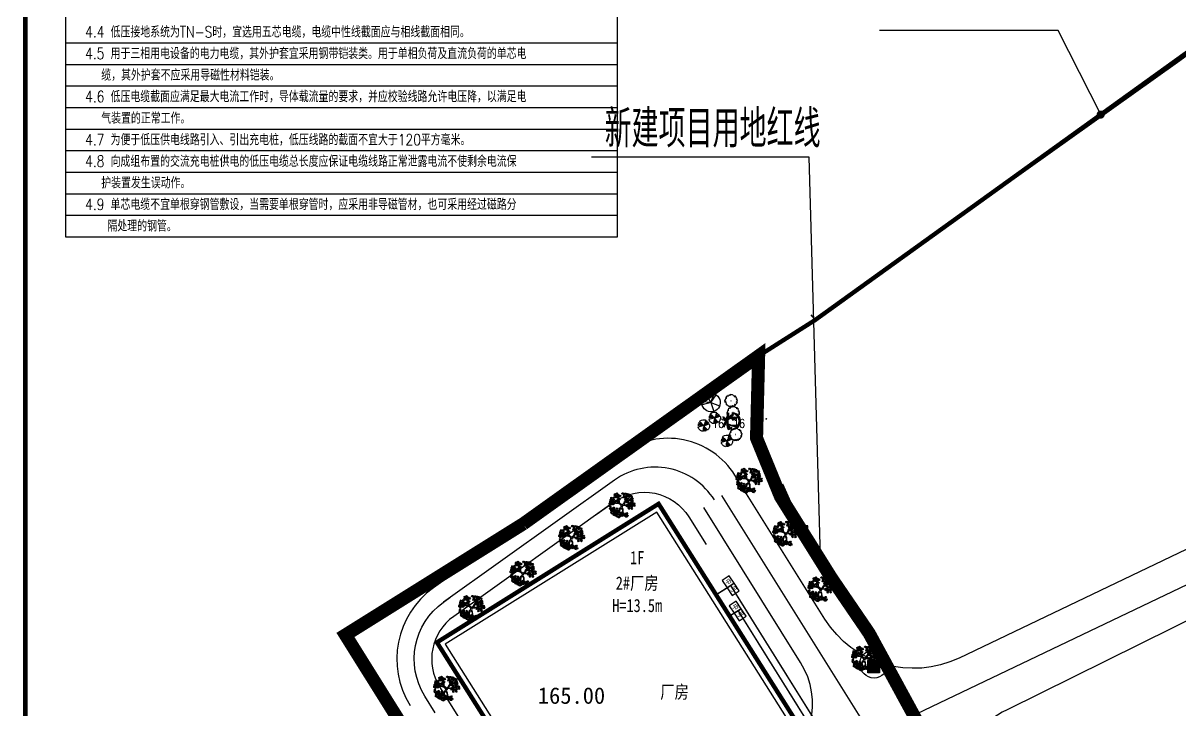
# Model space of a CAD drawing. Extents: x -809667 to 586099, y 3084146 to 3634412.
# Drawn here: x 381096.6 to 381229, y 3087204.1 to 3087282.7 of the extents above; entities that cross this region are included whole.
import ezdxf
from ezdxf.enums import TextEntityAlignment as Align

# ---------------------------------------------------------------- set-up
doc = ezdxf.new("R2010")
doc.units = 0
doc.header["$LTSCALE"] = 0.5
doc.header["$PDSIZE"] = 0.2
doc.linetypes.add('CONTINOUS', pattern=[0])
doc.layers.get('0').update_dxf_attribs({"linetype": 'CONTINUOUS'})
for name, color, linetype in [('A-S-TREE', 95, 'CONTINUOUS'), ('E-DIM-DQ', 7, 'CONTINUOUS'), ('E-SIG_TEXT', 7, 'CONTINUOUS'), ('EQUIP-箱柜', 3, 'CONTINUOUS'), ('GCD', 252, 'CONTINUOUS'), ('JZD', 7, 'CONTINUOUS'), ('PUB_TITLE', 4, 'CONTINUOUS'), ('TREE', 3, 'CONTINUOUS'), ('WIRE-照明', 1, 'CONTINUOUS'), ('WIRE-通讯', 4, 'CONTINUOUS'), ('乔木', 84, 'CONTINUOUS'), ('文字', 7, 'CONTINUOUS'), ('树木', 94, 'CONTINUOUS')]:
    doc.layers.add(name, color=color, linetype=linetype)
doc.styles.add('-宋体', font='', dxfattribs={"width": 0.6})
doc.styles.add('_TEL_DIM', font='SIMPLEX', dxfattribs={"width": 0.8, "height": 3.5, "bigfont": 'HZTXT'})
doc.styles.add('HZ', font='', dxfattribs={"width": 0.8})
doc.styles.get("Standard").update_dxf_attribs({"font": 'rs.shx', "bigfont": 'hztxt.shx'})
doc.styles.add('宋体', font='')
doc.styles.get('-宋体').set_extended_font_data('NSimSun')
doc.styles.get('HZ').set_extended_font_data('NSimSun')
doc.styles.get('宋体').set_extended_font_data('SimSun')

# ---------------------------------------------------------------- blocks, each defined once
blk = doc.blocks.new('gc261')
blk.add_lwpolyline([(-1, -1), (1, -1), (1, 1), (-1, 1)], close=True)
blk.add_point((0, 0))
blk = doc.blocks.new('GC200')
at = {"color": 0, "linetype": 'Continuous', "const_width": 0.2, "flags": 128}
blk.add_lwpolyline([(-0.1, 0, 1), (0.1, 0, 1)], format="xyb", close=True, dxfattribs=at)
blk = doc.blocks.new('幌伞枫')
at = {"layer": '乔木', "color": 0}
for p, q in [((-531, 995), (-450, 1054)), ((-450, 1054), (-384, 1025)), ((-384, 1025), (-450, 929)), ((-9, 966), (27, 1054)), ((27, 1054), (101, 1061)), ((101, 1061), (86, 944)), ((123, 966), (145, 1032)), ((145, 1032), (203, 1025)), ((203, 1025), (247, 937)), ((247, 937), (284, 1025)), ((284, 1025), (365, 1032)), ((365, 1032), (350, 915)), ((-1125, 166), (-1059, 195)), ((-1125, 63), (-1125, 166)), ((-1074, 34), (-1125, 63)), ((-1081, 320), (-1015, 357)), ((-1081, 217), (-1081, 320)), ((-1030, 188), (-1081, 217)), ((-1022, 85), (-1074, 34)), ((-1059, 195), (-1022, 85)), ((-1044, -10), (-986, 92)), ((-1037, 489), (-971, 525)), ((-1037, 393), (-1037, 489)), ((-986, 364), (-1037, 393)), ((-978, 239), (-1030, 188)), ((-1015, 357), (-978, 239)), ((-993, 643), (-927, 680)), ((-993, 548), (-993, 643)), ((-942, 518), (-993, 548)), ((-934, 408), (-986, 364)), ((-986, 92), (-912, 92)), ((-971, 525), (-934, 408)), ((-898, 34), (-971, -32)), ((-956, 320), (-898, 423)), ((-883, 291), (-956, 320)), ((-890, 570), (-942, 518)), ((-927, 680), (-890, 570)), ((-927, 195), (-861, 225)), ((-927, 92), (-927, 195)), ((-876, 63), (-927, 92)), ((-912, 92), (-898, 34)), ((-898, 423), (-824, 423)), ((-883, 349), (-817, 386)), ((-810, 364), (-883, 291)), ((-883, 247), (-883, 349)), ((-832, 217), (-883, 247)), ((-824, 114), (-876, 63)), ((-861, 225), (-824, 114)), ((-846, 19), (-788, 122)), ((-773, -3), (-846, 19)), ((-780, 269), (-832, 217)), ((-824, 423), (-810, 364)), ((-817, 518), (-699, 533)), ((-795, 445), (-817, 518)), ((-817, 386), (-780, 269)), ((-810, 628), (-736, 687)), ((-802, 570), (-810, 628)), ((-736, 562), (-802, 570)), ((-699, 430), (-795, 445)), ((-788, 122), (-714, 122)), ((-773, 203), (-655, 217)), ((-751, 129), (-773, 203)), ((-699, 63), (-773, -3)), ((-758, 313), (-685, 371)), ((-751, 254), (-758, 313)), ((-685, 247), (-751, 254)), ((-648, 114), (-751, 129)), ((-736, 687), (-663, 658)), ((-663, 658), (-736, 562)), ((-714, 122), (-699, 63)), ((-699, 533), (-663, 474)), ((-663, 474), (-699, 430)), ((-685, 826), (-567, 841)), ((-663, 753), (-685, 826)), ((-685, 371), (-619, 342)), ((-619, 342), (-685, 247)), ((-677, 937), (-604, 995)), ((-670, 878), (-677, 937)), ((-604, 870), (-670, 878)), ((-567, 738), (-663, 753)), ((-663, 687), (-582, 746)), ((-655, 628), (-663, 687)), ((-582, 614), (-655, 628)), ((-655, 217), (-611, 158)), ((-611, 158), (-648, 114)), ((-531, 129), (-641, 203)), ((-531, 195), (-633, 254)), ((-611, 371), (-531, 430)), ((-604, 313), (-611, 371)), ((-604, 995), (-531, 966)), ((-531, 966), (-604, 870)), ((-538, 305), (-604, 313)), ((-582, 746), (-516, 716)), ((-516, 716), (-582, 614)), ((-567, 841), (-531, 782)), ((-531, 782), (-567, 738)), ((-545, 709), (-428, 724)), ((-523, 636), (-545, 709)), ((-465, 401), (-538, 305)), ((-523, 937), (-531, 995)), ((-531, 819), (-457, 878)), ((-523, 760), (-531, 819)), ((-531, 430), (-465, 401)), ((-252, 158), (-531, 195)), ((-259, 85), (-531, 129)), ((-450, 929), (-523, 937)), ((-457, 746), (-523, 760)), ((-421, 621), (-523, 636)), ((-457, 878), (-391, 848)), ((-391, 848), (-457, 746)), ((-457, 342), (-332, 364)), ((-428, 276), (-457, 342)), ((-443, 452), (-369, 518)), ((-435, 393), (-443, 452)), ((-369, 386), (-435, 393)), ((-428, 724), (-384, 665)), ((-332, 261), (-428, 276)), ((-384, 665), (-421, 621)), ((-391, 628), (-274, 643)), ((-369, 555), (-391, 628)), ((-384, 870), (-303, 937)), ((-377, 819), (-384, 870)), ((-384, 738), (-310, 804)), ((-377, 680), (-384, 738)), ((-310, 804), (-377, 819)), ((-310, 672), (-377, 680)), ((-274, 548), (-369, 555)), ((-369, 518), (-296, 481)), ((-296, 481), (-369, 386)), ((-332, 364), (-296, 305)), ((-296, 305), (-332, 261)), ((-257, 346), (-327, 441)), ((-222, 377), (-311, 462)), ((-237, 900), (-310, 804)), ((-310, 804), (-237, 768)), ((-237, 768), (-310, 672)), ((-303, 937), (-237, 900)), ((-296, 511), (-215, 577)), ((-288, 452), (-296, 511)), ((-215, 445), (-288, 452)), ((-274, 643), (-237, 592)), ((-237, 592), (-274, 548)), ((-112, 4), (-259, 85)), ((-252, 158), (-257, 346)), ((-237, 797), (-156, 863)), ((-230, 738), (-237, 797)), ((-156, 731), (-230, 738)), ((-206, 307), (-222, 377)), ((-215, 577), (-149, 540)), ((-149, 540), (-215, 445)), ((-188, 124), (-206, 307)), ((-76, 63), (-188, 124)), ((-156, 863), (-90, 826)), ((-90, 826), (-156, 731)), ((-76, -84), (-112, 4)), ((-9, -18), (-76, 63)), ((20, 915), (-9, 966)), ((-9, -18), (174, 151)), ((86, 944), (20, 915)), ((108, 650), (145, 738)), ((137, 599), (108, 650)), ((196, 878), (123, 966)), ((137, 804), (167, 870)), ((211, 716), (137, 804)), ((203, 628), (137, 599)), ((145, 738), (218, 746)), ((152, 26), (240, 122)), ((152, 26), (318, 4)), ((167, 870), (225, 863)), ((174, 151), (225, 276)), ((247, 937), (196, 878)), ((218, 746), (203, 628)), ((262, 775), (211, 716)), ((225, 863), (262, 775)), ((225, 276), (277, 357)), ((240, 650), (262, 716)), ((313, 562), (240, 650)), ((240, 122), (291, 261)), ((284, 885), (247, 937)), ((255, 489), (284, 555)), ((328, 401), (255, 489)), ((262, 716), (321, 709)), ((277, 357), (336, 393)), ((350, 915), (284, 885)), ((284, 555), (336, 548)), ((291, 261), (372, 364)), ((295, -42), (527, 53)), ((306, 540), (350, 636)), ((343, 496), (306, 540)), ((365, 621), (313, 562)), ((318, 4), (524, 78)), ((321, 709), (365, 621)), ((380, 459), (328, 401)), ((336, 548), (380, 459)), ((336, 393), (344, 419)), ((409, 518), (343, 496)), ((350, 636), (424, 636)), ((365, 225), (402, 313)), ((402, 173), (365, 225)), ((372, 364), (468, 393)), ((380, 937), (409, 1003)), ((460, 848), (380, 937)), ((402, 775), (424, 841)), ((475, 687), (402, 775)), ((402, 313), (482, 320)), ((468, 203), (402, 173)), ((409, 1003), (468, 995)), ((424, 636), (409, 518)), ((424, 900), (460, 988)), ((453, 848), (424, 900)), ((424, 841), (482, 834)), ((446, 548), (468, 606)), ((519, 452), (446, 548)), ((519, 878), (453, 848)), ((460, 988), (534, 995)), ((504, 900), (460, 848)), ((460, 386), (490, 452)), ((534, 291), (460, 386)), ((468, 995), (504, 900)), ((468, 606), (526, 599)), ((482, 320), (468, 203)), ((526, 746), (475, 687)), ((482, 834), (526, 746)), ((490, 452), (541, 445)), ((497, 225), (526, 291)), ((570, 136), (497, 225)), ((534, 995), (519, 878)), ((570, 511), (519, 452)), ((519, 63), (541, 129)), ((592, -25), (519, 63)), ((526, 599), (570, 511)), ((526, 291), (585, 283)), ((585, 349), (534, 291)), ((541, 445), (585, 349)), ((541, 129), (600, 122)), ((556, 900), (578, 966)), ((629, 812), (556, 900)), ((570, 738), (600, 804)), ((644, 650), (570, 738)), ((622, 188), (570, 136)), ((578, 966), (636, 959)), ((585, 283), (622, 188)), ((592, 408), (629, 496)), ((629, 357), (592, 408)), ((644, 34), (592, -25)), ((600, 804), (658, 797)), ((600, 122), (644, 34)), ((681, 870), (629, 812)), ((629, 496), (710, 503)), ((695, 386), (629, 357)), ((636, 959), (681, 870)), ((695, 709), (644, 650)), ((651, 775), (688, 863)), ((681, 724), (651, 775)), ((658, 797), (695, 709)), ((673, 70), (710, 166)), ((703, 26), (673, 70)), ((747, 753), (681, 724)), ((688, 863), (761, 870)), ((710, 503), (695, 386)), ((769, 48), (703, 26)), ((710, 166), (783, 166)), ((717, 525), (754, 614)), ((747, 481), (717, 525)), ((725, 408), (754, 474)), ((798, 320), (725, 408)), ((761, 870), (747, 753)), ((813, 503), (747, 481)), ((747, 247), (769, 313)), ((820, 158), (747, 247)), ((754, 614), (827, 621)), ((754, 474), (813, 467)), ((769, 313), (827, 305)), ((783, 166), (769, 48)), ((783, 775), (805, 841)), ((857, 687), (783, 775)), ((798, 614), (827, 680)), ((871, 525), (798, 614)), ((849, 371), (798, 320)), ((805, 841), (864, 834)), ((805, 78), (827, 144)), ((879, -18), (805, 78)), ((827, 621), (813, 503)), ((813, 467), (849, 371)), ((871, 217), (820, 158)), ((827, 680), (886, 672)), ((827, 305), (871, 217)), ((827, 144), (886, 136)), ((849, 525), (871, 592)), ((923, 437), (849, 525)), ((908, 746), (857, 687)), ((864, 834), (908, 746)), ((864, 364), (893, 430)), ((937, 276), (864, 364)), ((871, 592), (930, 584)), ((923, 584), (871, 525)), ((879, 122), (923, 210)), ((915, 78), (879, 122)), ((930, 41), (879, -18)), ((886, 672), (923, 584)), ((886, 136), (930, 41)), ((893, 430), (952, 423)), ((981, 100), (915, 78)), ((974, 496), (923, 437)), ((923, 210), (996, 217)), ((930, 584), (974, 496)), ((989, 335), (937, 276)), ((952, 423), (989, 335)), ((996, 217), (981, 100)), ((1011, 122), (1040, 188)), ((1092, 34), (1011, 122)), ((1033, -40), (1055, 26)), ((1040, 188), (1099, 180)), ((1055, 26), (1114, 19)), ((1143, 92), (1092, 34)), ((1099, 180), (1143, 92)), ((1114, 19), (1158, -69)), ((-1089, -304), (-1030, -253)), ((-1067, -399), (-1089, -304)), ((-1081, -142), (-1022, -91)), ((-1052, -238), (-1081, -142)), ((-1008, -414), (-1067, -399)), ((-1000, -253), (-1052, -238)), ((-971, -32), (-1044, -10)), ((-1030, -253), (-971, -355)), ((-1022, -91), (-964, -194)), ((-971, -355), (-1008, -414)), ((-964, -194), (-1000, -253)), ((-986, -664), (-927, -620)), ((-964, -759), (-986, -664)), ((-978, -502), (-920, -458)), ((-956, -598), (-978, -502)), ((-971, -451), (-934, -341)), ((-898, -465), (-971, -451)), ((-912, -781), (-964, -759)), ((-898, -620), (-956, -598)), ((-934, -341), (-868, -326)), ((-927, -620), (-868, -722)), ((-920, -458), (-861, -561)), ((-868, -722), (-912, -781)), ((-839, -377), (-898, -465)), ((-861, -561), (-898, -620)), ((-876, -443), (-817, -399)), ((-846, -539), (-876, -443)), ((-868, -326), (-839, -377)), ((-868, -818), (-832, -700)), ((-795, -825), (-868, -818)), ((-861, -282), (-802, -238)), ((-839, -385), (-861, -282)), ((-795, -561), (-846, -539)), ((-780, -399), (-839, -385)), ((-832, -700), (-766, -686)), ((-817, -399), (-758, -502)), ((-802, -238), (-744, -341)), ((-758, -502), (-795, -561)), ((-744, -744), (-795, -825)), ((-744, -341), (-780, -399)), ((-766, -686), (-744, -744)), ((-766, -825), (-699, -774)), ((-736, -921), (-766, -825)), ((-751, -598), (-714, -480)), ((-677, -605), (-751, -598)), ((-751, -664), (-692, -620)), ((-729, -759), (-751, -664)), ((-744, -392), (-685, -341)), ((-722, -487), (-744, -392)), ((-736, -231), (-677, -179)), ((-707, -326), (-736, -231)), ((-685, -935), (-736, -921)), ((-670, -781), (-729, -759)), ((-663, -502), (-722, -487)), ((-714, -480), (-648, -465)), ((-655, -348), (-707, -326)), ((-699, -774), (-641, -884)), ((-692, -620), (-633, -722)), ((-685, -341), (-626, -443)), ((-641, -884), (-685, -935)), ((-677, -179), (-619, -289)), ((-626, -524), (-677, -605)), ((-633, -722), (-670, -781)), ((-626, -443), (-663, -502)), ((-619, -289), (-655, -348)), ((-648, -465), (-626, -524)), ((-641, -972), (-604, -862)), ((-567, -987), (-641, -972)), ((-633, -752), (-575, -708)), ((-611, -847), (-633, -752)), ((-626, -539), (-589, -429)), ((-553, -554), (-626, -539)), ((-626, -590), (-567, -546)), ((-597, -693), (-626, -590)), ((-553, -869), (-611, -847)), ((-604, -862), (-538, -847)), ((-545, -708), (-597, -693)), ((-589, -429), (-523, -414)), ((-575, -708), (-516, -810)), ((-567, -546), (-509, -649)), ((-516, -899), (-567, -987)), ((-494, -465), (-553, -554)), ((-516, -810), (-553, -869)), ((-509, -649), (-545, -708)), ((-538, -847), (-516, -899)), ((-523, -414), (-494, -465)), ((-516, -906), (-479, -788)), ((-443, -913), (-516, -906)), ((-509, -979), (-391, -965)), ((-487, -1053), (-509, -979)), ((-494, -766), (-435, -715)), ((-472, -862), (-494, -766)), ((-487, -451), (-428, -399)), ((-465, -546), (-487, -451)), ((-487, -605), (-428, -554)), ((-457, -700), (-487, -605)), ((-479, -289), (-421, -245)), ((-457, -385), (-479, -289)), ((-479, -788), (-413, -781)), ((-413, -877), (-472, -862)), ((-413, -568), (-465, -546)), ((-399, -407), (-457, -385)), ((-406, -722), (-457, -700)), ((-384, -832), (-443, -913)), ((-435, -715), (-377, -818)), ((-428, -399), (-369, -510)), ((-428, -554), (-369, -664)), ((-421, -245), (-362, -348)), ((-369, -510), (-413, -568)), ((-413, -781), (-384, -832)), ((-377, -818), (-413, -877)), ((-369, -664), (-406, -722)), ((-362, -348), (-399, -407)), ((-391, -965), (-354, -1023)), ((-377, -913), (-340, -803)), ((-303, -928), (-377, -913)), ((-369, -598), (-332, -487)), ((-296, -612), (-369, -598)), ((-340, -803), (-274, -788)), ((-332, -487), (-266, -473)), ((-244, -840), (-303, -928)), ((-244, -524), (-296, -612)), ((-288, -664), (-171, -649)), ((-266, -737), (-288, -664)), ((-215, -311), (-285, -477)), ((-274, -788), (-244, -840)), ((-266, -473), (-244, -524)), ((-171, -752), (-266, -737)), ((-252, -1001), (-230, -935)), ((-164, -1082), (-252, -1001)), ((-156, -341), (-230, -532)), ((-230, -532), (-186, -627)), ((-230, -847), (-112, -840)), ((-208, -921), (-230, -847)), ((-230, -935), (-178, -928)), ((-120, -253), (-215, -311)), ((-112, -935), (-208, -921)), ((-178, -928), (-120, -1016)), ((-171, -649), (-127, -708)), ((-127, -708), (-171, -752)), ((-120, -1016), (-164, -1082)), ((-61, -304), (-156, -341)), ((-142, -737), (-24, -730)), ((-127, -810), (-142, -737)), ((-24, -832), (-127, -810)), ((-76, -84), (-120, -253)), ((-112, -840), (-76, -891)), ((-76, -891), (-112, -935)), ((-90, -921), (27, -913)), ((-68, -994), (-90, -921)), ((27, -1016), (-68, -994)), ((-61, -304), (38, -431)), ((-24, -686), (-9, -620)), ((64, -766), (-24, -686)), ((-24, -730), (13, -788)), ((13, -788), (-24, -832)), ((42, -98), (-20, -221)), ((-20, -221), (62, -380)), ((-9, -18), (-9, -18)), ((-9, -18), (-9, -18)), ((-9, -18), (-9, -18)), ((-9, -18), (-9, -18)), ((-9, -18), (-9, -18)), ((-9, -18), (-9, -18)), ((-9, -18), (-9, -18)), ((-9, -18), (-9, -18)), ((-9, -18), (-9, -18)), ((-9, -18), (-9, -18)), ((-9, -18), (-9, -18)), ((-9, -18), (-9, -18)), ((-9, -18), (-9, -18)), ((-9, -18), (-9, -18)), ((-9, -18), (-9, -18)), ((-9, -18), (-9, -18)), ((-9, -18), (-9, -18)), ((-9, -18), (-9, -18)), ((-9, -18), (-9, -18)), ((-9, -18), (-9, -18)), ((-9, -18), (-9, -18)), ((-9, -18), (-9, -18)), ((-9, -18), (-9, -18)), ((-9, -18), (-9, -18)), ((-9, -18), (-9, -18)), ((-9, -18), (-9, -18)), ((-9, -18), (-9, -18)), ((-9, -18), (-9, -18)), ((-9, -18), (-9, -18)), ((-9, -18), (-9, -18)), ((-9, -18), (-9, -18)), ((-9, -18), (-9, -18)), ((-9, -18), (-9, -18)), ((-9, -18), (-9, -18)), ((-9, -18), (-9, -18)), ((-9, -18), (-9, -18)), ((-9, -18), (-9, -18)), ((-9, -18), (-9, -18)), ((-9, -18), (-9, -18)), ((-9, -18), (-9, -18)), ((-9, -620), (49, -612)), ((27, -869), (42, -803)), ((115, -950), (27, -869)), ((27, -913), (71, -972)), ((71, -972), (27, -1016)), ((38, -431), (49, -612)), ((42, -98), (109, -22)), ((42, -803), (101, -803)), ((49, -612), (101, -700)), ((62, -380), (79, -664)), ((101, -700), (64, -766)), ((93, -730), (218, -715)), ((115, -803), (93, -730)), ((101, -803), (159, -884)), ((109, -22), (295, -42)), ((218, -818), (115, -803)), ((159, -884), (115, -950)), ((167, -928), (284, -921)), ((189, -1001), (167, -928)), ((284, -1023), (189, -1001)), ((218, -715), (255, -774)), ((255, -774), (218, -818)), ((240, -803), (358, -796)), ((262, -877), (240, -803)), ((358, -891), (262, -877)), ((284, -921), (328, -979)), ((328, -979), (284, -1023)), ((313, -1009), (431, -994)), ((328, -1082), (313, -1009)), ((358, -752), (372, -686)), ((446, -832), (358, -752)), ((358, -796), (394, -847)), ((394, -847), (358, -891)), ((372, -686), (431, -678)), ((387, -142), (424, -47)), ((424, -187), (387, -142)), ((424, -47), (504, -47)), ((490, -165), (424, -187)), ((431, -678), (482, -766)), ((431, -950), (446, -884)), ((519, -1031), (431, -950)), ((431, -994), (468, -1053)), ((482, -766), (446, -832)), ((446, -884), (504, -884)), ((504, -47), (490, -165)), ((504, -884), (556, -965)), ((519, -135), (548, -76)), ((592, -231), (519, -135)), ((556, -965), (519, -1031)), ((541, -297), (563, -231)), ((614, -392), (541, -297)), ((548, -76), (607, -84)), ((563, -231), (622, -238)), ((644, -172), (592, -231)), ((607, -84), (644, -172)), ((666, -333), (614, -392)), ((622, -238), (666, -333)), ((644, -150), (681, -62)), ((673, -201), (644, -150)), ((739, -172), (673, -201)), ((681, -62), (754, -54)), ((754, -54), (739, -172)), ((776, -150), (805, -84)), ((849, -238), (776, -150)), ((791, -311), (820, -245)), ((871, -399), (791, -311)), ((805, -84), (857, -91)), ((820, -84), (849, -18)), ((893, -172), (820, -84)), ((820, -245), (879, -253)), ((849, -18), (908, -25)), ((901, -187), (849, -238)), ((857, -91), (901, -187)), ((915, -341), (871, -399)), ((879, -253), (915, -341)), ((945, -120), (893, -172)), ((908, -25), (945, -120)), ((1106, -128), (1033, -40)), ((1158, -69), (1106, -128)), ((-391, -1067), (-487, -1053)), ((-354, -1023), (-391, -1067)), ((-362, -1053), (-244, -1045)), ((-347, -1126), (-362, -1053)), ((-244, -1141), (-347, -1126)), ((-244, -1045), (-208, -1097)), ((-208, -1097), (-244, -1141)), ((431, -1097), (328, -1082)), ((468, -1053), (431, -1097))]:
    blk.add_line(p, q, dxfattribs=at)
blk = doc.blocks.new('TREE1')
at = {"layer": 'A-S-TREE', "color": 0}
for p, q in [((-49, 22), (-3255, -2371)), ((-50, 23), (-3120, 2586)), ((-49, 23), (-2621, -3042)), ((-50, 23), (36, 4021)), ((-50, 23), (629, -3920)), ((-50, 23), (3590, -1636)), ((-50, 23), (3937, -304))]:
    blk.add_line(p, q, dxfattribs=at)
blk.add_ellipse((-50, 22), major_axis=(4000, 0), ratio=0.9999998, dxfattribs=at)
blk = doc.blocks.new('T-7')
at = {"layer": 'TREE', "color": 8, "ltscale": 200, "xscale": 0.4020618556701031, "yscale": 0.4020618556701031, "zscale": 0.4020618556701031, "rotation": 199.2879054791862}
blk.add_blockref('TREE1', (4, 110), dxfattribs=at)
blk = doc.blocks.new('03')
at = {"layer": '树木', "color": 0}
for p, q in [((-1.17, 0.19), (-1.14, 0.32)), ((-1.07, 0.21), (-1.06, 0.23)), ((-1.07, 0.18), (-1.07, 0.21)), ((-1.07, 0.16), (-1.07, 0.18)), ((-1.07, 0.12), (-1.07, 0.16)), ((-1.06, 0.08), (-1.07, 0.12)), ((-1.06, 0.23), (-1.05, 0.26)), ((-1.05, 0.02), (-1.06, 0.08)), ((-0.87, 1.04), (-1.05, 0.7)), ((-1.05, 0.26), (-1.03, 0.29)), ((-0.99, 0.14), (-0.98, 0.16)), ((-0.99, 0.11), (-0.99, 0.14)), ((-0.99, 0.09), (-0.99, 0.11)), ((-0.99, 0.05), (-0.99, 0.09)), ((-0.98, 0.01), (-0.99, 0.05)), ((-0.98, 0.16), (-0.97, 0.19)), ((-0.97, -0.05), (-0.98, 0.01)), ((-0.97, 0.19), (-0.95, 0.22)), ((-0.79, 1.14), (-0.95, 0.82)), ((-0.89, 0.02), (-0.88, 0.06)), ((-0.88, -0.02), (-0.89, 0.02)), ((-0.73, 1.2), (-0.88, 0.9)), ((-0.88, 0.06), (-0.87, 0.11)), ((-0.87, 0.11), (-0.85, 0.17)), ((-0.86, 0.78), (-0.77, 0.88)), ((-0.85, 0.17), (-0.82, 0.25)), ((-0.83, 0.57), (-0.81, 0.63)), ((-0.67, 1.25), (-0.82, 0.95)), ((-0.81, 0.63), (-0.79, 0.67)), ((-0.79, 0.67), (-0.78, 0.7)), ((-0.79, 0.47), (-0.77, 0.53)), ((-0.78, 0.7), (-0.77, 0.72)), ((-0.78, 0.01), (-0.76, 0.06)), ((-0.78, -0.03), (-0.78, 0.01)), ((-0.62, 1.29), (-0.77, 0.99)), ((-0.77, 0.72), (-0.75, 0.74)), ((-0.77, 0.53), (-0.76, 0.57)), ((-0.76, 0.57), (-0.75, 0.6)), ((-0.76, 0.06), (-0.74, 0.12)), ((-0.75, 0.74), (-0.74, 0.76)), ((-0.75, 0.6), (-0.73, 0.63)), ((-0.74, 0.76), (-0.71, 0.78)), ((-0.74, 0.12), (-0.71, 0.2)), ((-0.73, 0.63), (-0.72, 0.64)), ((-0.72, 0.64), (-0.7, 0.66)), ((-0.57, 1.33), (-0.71, 1.03)), ((-0.71, 0.78), (-0.68, 0.8)), ((-0.71, 0.37), (-0.7, 0.42)), ((-0.71, 0.31), (-0.71, 0.37)), ((-0.7, 0.66), (-0.68, 0.68)), ((-0.7, 0.46), (-0.68, 0.5)), ((-0.7, 0.42), (-0.7, 0.46)), ((-0.68, 0.68), (-0.65, 0.7)), ((-0.68, 0.5), (-0.66, 0.53)), ((-0.52, 1.36), (-0.66, 1.06)), ((-0.66, 0.53), (-0.62, 0.57)), ((-0.66, 0), (-0.64, 0.06)), ((-0.64, 0.32), (-0.63, 0.36)), ((-0.64, 0.27), (-0.64, 0.32)), ((-0.64, 0.21), (-0.64, 0.27)), ((-0.64, 0.06), (-0.61, 0.14)), ((-0.63, 0.36), (-0.61, 0.4)), ((-0.47, 1.38), (-0.62, 1.09)), ((-0.62, 0.57), (-0.58, 0.61)), ((-0.61, 0.4), (-0.59, 0.43)), ((-0.59, 0.43), (-0.56, 0.47)), ((-0.58, 0.61), (-0.51, 0.67)), ((-0.58, 0.11), (-0.57, 0.17)), ((-0.43, 1.41), (-0.57, 1.11)), ((-0.57, 0.22), (-0.56, 0.26)), ((-0.57, 0.17), (-0.57, 0.22)), ((-0.56, 0.47), (-0.51, 0.51)), ((-0.56, 0.26), (-0.55, 0.3)), ((-0.56, -0.04), (-0.54, 0.02)), ((-0.55, 0.3), (-0.52, 0.33)), ((-0.54, 0.02), (-0.51, 0.1)), ((-0.38, 1.42), (-0.53, 1.13)), ((-0.52, 0.33), (-0.49, 0.37)), ((-0.51, 0.51), (-0.45, 0.57)), ((-0.51, 0.14), (-0.5, 0.18)), ((-0.51, 0.09), (-0.51, 0.14)), ((-0.51, 0.03), (-0.51, 0.09)), ((-0.5, 0.18), (-0.48, 0.22)), ((-0.34, 1.44), (-0.49, 1.15)), ((-0.49, 0.37), (-0.44, 0.41)), ((-0.48, 0.22), (-0.46, 0.25)), ((-0.46, 0.25), (-0.43, 0.29)), ((-0.3, 1.46), (-0.45, 1.16)), ((-0.44, 0.41), (-0.38, 0.47)), ((-0.43, 0.29), (-0.38, 0.33)), ((-0.26, 1.47), (-0.41, 1.18)), ((-0.4, 0.39), (-0.36, 0.43)), ((-0.4, 0.28), (-0.36, 0.33)), ((-0.39, 0.51), (-0.35, 0.55)), ((-0.38, 0.62), (-0.34, 0.67)), ((-0.38, 0.33), (-0.31, 0.39)), ((-0.22, 1.48), (-0.37, 1.19)), ((-0.36, 0.43), (-0.32, 0.47)), ((-0.36, 0.33), (-0.32, 0.37)), ((-0.35, 0.55), (-0.31, 0.59)), ((-0.34, 0.8), (-0.29, 0.83)), ((-0.34, 0.67), (-0.3, 0.71)), ((-0.19, 1.49), (-0.33, 1.2)), ((-0.32, 0.47), (-0.29, 0.5)), ((-0.32, 0.37), (-0.29, 0.39)), ((-0.31, 0.59), (-0.28, 0.61)), ((-0.3, 0.9), (-0.25, 0.93)), ((-0.3, 0.71), (-0.27, 0.73)), ((-0.15, 1.5), (-0.29, 1.21)), ((-0.29, 0.83), (-0.25, 0.86)), ((-0.29, 0.5), (-0.26, 0.51)), ((-0.29, 0.39), (-0.26, 0.41)), ((-0.28, 0.61), (-0.25, 0.63)), ((-0.27, 0.73), (-0.24, 0.75)), ((-0.26, 0.51), (-0.22, 0.53)), ((-0.26, 0.41), (-0.22, 0.42)), ((-0.11, 1.5), (-0.25, 1.21)), ((-0.25, 0.93), (-0.22, 0.96)), ((-0.25, 0.86), (-0.22, 0.87)), ((-0.25, 0.63), (-0.21, 0.64)), ((-0.24, 0.75), (-0.2, 0.76)), ((-0.08, 1.51), (-0.22, 1.22)), ((-0.22, 0.96), (-0.19, 0.97)), ((-0.22, 0.87), (-0.2, 0.89)), ((-0.22, 0.53), (-0.17, 0.53)), ((-0.22, 0.42), (-0.17, 0.43)), ((-0.21, 0.64), (-0.16, 0.65)), ((-0.2, 1.08), (-0.06, 1.1)), ((-0.2, 0.89), (-0.17, 0.89)), ((-0.2, 0.76), (-0.15, 0.77)), ((-0.19, 0.97), (-0.16, 0.98)), ((-0.04, 1.51), (-0.18, 1.23)), ((-0.17, 0.89), (-0.15, 0.89)), ((-0.17, 0.53), (-0.1, 0.54)), ((-0.17, 0.43), (-0.1, 0.44)), ((-0.16, 0.98), (-0.14, 0.99)), ((-0.16, 0.65), (-0.09, 0.66)), ((-0.01, 1.52), (-0.15, 1.23)), ((-0.15, 0.89), (-0.12, 0.89)), ((-0.15, 0.77), (-0.08, 0.77)), ((-0.14, 0.99), (-0.11, 0.99)), ((-0.12, 0.89), (-0.08, 0.89)), ((0.03, 1.52), (-0.11, 1.23)), ((-0.11, 0.99), (-0.08, 0.99)), ((-0.1, 0.54), (-0.02, 0.54)), ((-0.1, 0.44), (-0.02, 0.44)), ((-0.09, 0.66), (-0.01, 0.66)), ((0.06, 1.52), (-0.08, 1.23)), ((-0.08, 0.99), (-0.05, 0.99)), ((-0.08, 0.77), (0, 0.78)), ((0.1, 1.52), (-0.04, 1.23)), ((0.13, 1.52), (-0.01, 1.23)), ((0.16, 1.52), (0.02, 1.23)), ((0.19, 1.51), (0.05, 1.23)), ((0.23, 1.51), (0.09, 1.23)), ((0.26, 1.51), (0.12, 1.22)), ((0.29, 1.5), (0.15, 1.22)), ((0.32, 1.49), (0.18, 1.21)), ((0.35, 1.49), (0.21, 1.2)), ((0.38, 1.48), (0.24, 1.2)), ((0.41, 1.47), (0.27, 1.19)), ((0.44, 1.46), (0.3, 1.18)), ((0.47, 1.46), (0.33, 1.17)), ((0.5, 1.44), (0.36, 1.16)), ((0.52, 1.43), (0.38, 1.15)), ((0.55, 1.42), (0.41, 1.14)), ((0.58, 1.41), (0.44, 1.13)), ((0.61, 1.4), (0.47, 1.12)), ((0.63, 1.38), (0.49, 1.1)), ((0.66, 1.37), (0.52, 1.09)), ((0.69, 1.36), (0.55, 1.08)), ((0.71, 1.34), (0.57, 1.06)), ((0.74, 1.32), (0.6, 1.04)), ((0.76, 1.31), (0.62, 1.03)), ((0.79, 1.29), (0.65, 1.01)), ((0.81, 1.27), (0.67, 0.99)), ((0.84, 1.25), (0.7, 0.97)), ((0.86, 1.23), (0.72, 0.95)), ((0.88, 1.21), (0.74, 0.93)), ((0.91, 1.19), (0.77, 0.91)), ((0.93, 1.17), (0.79, 0.89)), ((0.95, 1.15), (0.81, 0.87)), ((0.97, 1.12), (0.84, 0.85)), ((0.99, 1.1), (0.86, 0.82)), ((1.01, 1.07), (0.88, 0.8)), ((1.04, 1.05), (0.9, 0.77)), ((1.06, 1.02), (0.92, 0.74)), ((1.07, 0.99), (0.94, 0.72)), ((1.09, 0.96), (0.96, 0.69)), ((1.11, 0.93), (0.98, 0.66)), ((1.13, 0.9), (0.99, 0.63)), ((1.15, 0.87), (1.01, 0.6)), ((1.16, 0.84), (1.03, 0.56)), ((1.18, 0.8), (1.05, 0.53)), ((1.2, 0.76), (1.06, 0.49)), ((1.21, 0.73), (1.08, 0.45)), ((1.22, 0.69), (1.09, 0.41)), ((1.24, 0.64), (1.1, 0.37)), ((1.25, 0.6), (1.12, 0.33)), ((1.26, 0.55), (1.13, 0.28)), ((1.27, 0.5), (1.14, 0.24)), ((1.27, 0.45), (1.14, 0.18)), ((1.26, 0.07), (1.14, -0.17)), ((1.28, 0.39), (1.15, 0.13)), ((1.28, 0.33), (1.15, 0.07)), ((1.28, 0.26), (1.15, 0)), ((1.27, 0.18), (1.15, -0.08)), ((-0.97, -0.68), (-1.04, -0.56)), ((-0.93, -0.54), (-0.94, -0.5)), ((-0.92, -0.56), (-0.93, -0.54)), ((-0.91, -0.59), (-0.92, -0.56)), ((-0.89, -0.61), (-0.91, -0.59)), ((-0.87, -0.62), (-0.89, -0.61)), ((-0.87, -0.05), (-0.88, -0.02)), ((-0.85, -0.1), (-0.87, -0.05)), ((-0.84, -0.64), (-0.87, -0.62)), ((-0.83, -0.16), (-0.85, -0.1)), ((-0.83, -0.53), (-0.84, -0.49)), ((-0.81, -0.67), (-0.84, -0.64)), ((-0.81, -0.56), (-0.83, -0.53)), ((-0.8, -0.58), (-0.81, -0.56)), ((-0.76, -0.7), (-0.81, -0.67)), ((-0.79, -0.6), (-0.8, -0.58)), ((-0.77, -0.62), (-0.79, -0.6)), ((-0.78, -0.07), (-0.78, -0.03)), ((-0.77, -0.11), (-0.78, -0.07)), ((-0.75, -0.16), (-0.77, -0.11)), ((-0.73, -0.45), (-0.77, -0.37)), ((-0.74, -0.64), (-0.77, -0.62)), ((-0.72, -0.21), (-0.75, -0.16)), ((-0.7, -0.66), (-0.74, -0.64)), ((-0.7, -0.51), (-0.73, -0.45)), ((-0.67, -0.55), (-0.7, -0.51)), ((-0.65, -0.69), (-0.7, -0.66)), ((-0.68, -0.09), (-0.67, -0.05)), ((-0.67, -0.13), (-0.68, -0.09)), ((-0.67, -0.05), (-0.66, 0)), ((-0.66, -0.17), (-0.67, -0.13)), ((-0.65, -0.58), (-0.67, -0.55)), ((-0.64, -0.21), (-0.66, -0.17)), ((-0.62, -0.41), (-0.66, -0.33)), ((-0.62, -0.6), (-0.65, -0.58)), ((-0.62, -0.27), (-0.64, -0.21)), ((-0.59, -0.47), (-0.62, -0.41)), ((-0.58, -0.62), (-0.62, -0.6)), ((-0.56, -0.51), (-0.59, -0.47)), ((-0.58, -0.09), (-0.56, -0.04)), ((-0.58, -0.13), (-0.58, -0.09)), ((-0.58, -0.17), (-0.58, -0.13)), ((-0.57, -0.21), (-0.58, -0.17)), ((-0.54, -0.64), (-0.58, -0.62)), ((-0.55, -0.25), (-0.57, -0.21)), ((-0.54, -0.54), (-0.56, -0.51)), ((-0.52, -0.31), (-0.55, -0.25)), ((-0.51, -0.37), (-0.54, -0.3)), ((-0.51, -0.57), (-0.54, -0.54)), ((-0.48, -0.66), (-0.54, -0.64)), ((-0.48, -0.43), (-0.51, -0.37)), ((-0.47, -0.59), (-0.51, -0.57)), ((-0.45, -0.47), (-0.48, -0.43)), ((-0.42, -0.6), (-0.47, -0.59)), ((-0.41, -0.33), (-0.45, -0.26)), ((-0.42, -0.51), (-0.45, -0.47)), ((-0.39, -0.53), (-0.42, -0.51)), ((-0.36, -0.62), (-0.42, -0.6)), ((-0.38, -0.39), (-0.41, -0.33)), ((-0.36, -0.55), (-0.39, -0.53)), ((-0.36, -0.43), (-0.38, -0.39)), ((-0.33, -0.46), (-0.36, -0.43)), ((-0.31, -0.56), (-0.36, -0.55)), ((-0.3, -0.49), (-0.33, -0.46)), ((-0.25, -0.58), (-0.31, -0.56)), ((-0.26, -0.51), (-0.3, -0.49)), ((-0.22, -0.52), (-0.26, -0.51)), ((-0.16, -0.54), (-0.22, -0.52)), ((1.21, -0.08), (1.12, -0.28))]:
    blk.add_line(p, q, dxfattribs=at)
for centre, radius, start, end in [((0.46, 1.37), 2.01, 212.167, 223.827), ((1.13, 1.07), 2.01, 184.5918, 196.2518), ((0.29, 0.82), 1.14, 196.2518, 217.1325), ((1.47, 1.72), 2.62, 217.1325, 227.8465), ((0.72, 0.39), 1.14, 157.144, 178.0247), ((2.2, 0.34), 2.62, 178.0247, 188.7387), ((1.53, 0.05), 2.01, 145.484, 157.144), ((-1.52, 1.3), 2.43, 320.6626, 328.3844), ((-1.7, 1.29), 2.56, 324.0702, 331.6293), ((-0.62, 0.98), 1.54, 310.3156, 321.697), ((-0.95, 1.1), 1.86, 321.6616, 330.5829), ((-0.26, 0.73), 1.14, 313.3698, 333.2953), ((-1.52, 1.3), 2.43, 328.3844, 336.1061), ((-1.7, 1.29), 2.56, 331.6293, 339.1884), ((-0.62, 0.98), 1.54, 321.697, 333.0784), ((-0.95, 1.1), 1.86, 330.5829, 340.6014), ((-1.7, 1.29), 2.56, 339.1884, 344.0494), ((-1.52, 1.3), 2.43, 336.1061, 341.9996), ((-1.04, 1.13), 2.02, 333.2953, 346.1281), ((-0.62, 0.98), 1.54, 333.0784, 341.8041), ((-1.7, 1.29), 2.56, 344.0494, 348.9103), ((-1.52, 1.3), 2.43, 341.9996, 346.9383), ((-0.95, 1.1), 1.86, 340.6014, 347.749), ((-0.62, 0.98), 1.54, 341.8041, 348.6651), ((-0.72, 1.32), 2.01, 259.2007, 270.8607), ((-0.18, 0.76), 1.14, 223.827, 244.7077), ((-0.71, 0.44), 1.14, 270.8607, 291.7414), ((0.46, 2.1), 2.62, 244.7077, 255.4217), ((2.11, 0.33), 2.52, 188.7387, 199.6532), ((1.43, 0.35), 1.86, 199.0237, 207.9449), ((1.83, 0.8), 2.43, 206.9459, 214.6677), ((1.89, 0.96), 2.56, 210.3535, 217.9126), ((1.18, 0.09), 1.54, 196.5989, 207.9803), ((1.41, 1.65), 2.52, 227.8465, 238.7609), ((-1.25, 1.82), 2.62, 291.7414, 302.4554), ((0.81, -0.14), 1.14, 199.6532, 219.5786), ((1.43, 0.35), 1.86, 207.9449, 216.8662), ((0.43, 2.01), 2.52, 255.4217, 266.3361), ((1.18, 0.09), 1.54, 207.9803, 219.3617), ((1.83, 0.8), 2.43, 214.6677, 222.3894), ((1.89, 0.96), 2.56, 217.9126, 225.4718), ((0.86, 1.23), 1.86, 238.1314, 247.0527), ((0.9, 1.84), 2.43, 246.0537, 253.7754), ((1.43, 0.35), 1.86, 216.8662, 226.8847), ((1.48, 0.42), 2.02, 219.5786, 232.4114), ((0.84, 2), 2.56, 249.4612, 257.0204), ((0.83, 0.88), 1.54, 235.7067, 247.0881), ((1.18, 0.09), 1.54, 219.3617, 228.0874), ((0.14, 1.39), 1.86, 265.7066, 274.6279), ((-0.11, 1.94), 2.43, 273.6289, 281.3506), ((1.83, 0.8), 2.43, 222.3894, 228.2829), ((-0.23, 2.06), 2.56, 277.0364, 284.5956), ((0.28, 1.06), 1.54, 263.2819, 274.6633), ((0.69, 0.47), 1.14, 238.7609, 258.6864), ((1.89, 0.96), 2.56, 225.4718, 230.3327), ((0.86, 1.23), 1.86, 247.0527, 255.974), ((-1.2, 1.74), 2.52, 302.4554, 313.3698), ((1.43, 0.35), 1.86, 226.8847, 234.0323), ((1.18, 0.09), 1.54, 228.0874, 234.9484), ((0.9, 1.84), 2.43, 253.7754, 261.4972), ((1.83, 0.8), 2.43, 228.2829, 233.2216), ((0.83, 0.88), 1.54, 247.0881, 258.4695), ((1.89, 0.96), 2.56, 230.3327, 235.1936), ((0.34, 0.63), 1.14, 266.3361, 286.2616), ((0.84, 2), 2.56, 257.0204, 264.5795), ((0.14, 1.39), 1.86, 274.6279, 283.5492), ((-0.95, 1.1), 1.86, 312.7403, 321.6616), ((-0.11, 1.94), 2.43, 281.3506, 289.0724), ((0.28, 1.06), 1.54, 274.6633, 286.0447), ((-0.23, 2.06), 2.56, 284.5956, 292.1547), ((0.86, 1.23), 1.86, 255.974, 265.9925), ((0.86, 1.32), 2.02, 258.6864, 271.5192), ((0.83, 0.88), 1.54, 258.4695, 267.1952), ((0.9, 1.84), 2.43, 261.4972, 267.3907), ((0.14, 1.39), 1.86, 283.5492, 293.5677), ((0.84, 2), 2.56, 264.5795, 269.4404), ((0.1, 1.47), 2.02, 286.2616, 299.0944), ((-0.11, 1.94), 2.43, 289.0724, 294.9659), ((0.28, 1.06), 1.54, 286.0447, 294.7704), ((-0.23, 2.06), 2.56, 292.1547, 297.0157), ((0.86, 1.23), 1.86, 265.9925, 273.1401), ((0.83, 0.88), 1.54, 267.1952, 274.0561), ((0.9, 1.84), 2.43, 267.3907, 272.3294), ((0.84, 2), 2.56, 269.4404, 274.3014), ((0.14, 1.39), 1.86, 293.5677, 300.7153), ((-0.11, 1.94), 2.43, 294.9659, 299.9046), ((0.28, 1.06), 1.54, 294.7704, 301.6313), ((-0.23, 2.06), 2.56, 297.0157, 301.8766)]:
    blk.add_arc(centre, radius, start, end, dxfattribs=at)
blk = doc.blocks.new('*E54')
at = {"layer": 'TREE', "color": 0}
blk.add_ellipse((-2.37, 3.56), major_axis=(2.7, 1.39), ratio=1, start_param=0.518575, end_param=0.519414, dxfattribs=at)
blk = doc.blocks.new('A$C4C586FE1')
at = {"layer": 'TREE', "color": 0}
for p, q in [((1100, 2801), (873, 2660)), ((873, 2660), (885, 2449)), ((1294, 2743), (1193, 2819)), ((1261, 2599), (1294, 2743)), ((1418, 2836), (1389, 2617)), ((1787, 2660), (1418, 2836)), ((1875, 2686), (1787, 2660)), ((2108, 2532), (1875, 2686)), ((173, 1443), (0, 1425)), ((0, 1425), (27, 1279)), ((6, 1547), (198, 1550)), ((171, 1878), (16, 1628)), ((27, 1279), (67, 1102)), ((67, 988), (67, 1102)), ((67, 988), (157, 906)), ((335, 852), (122, 842)), ((123, 841), (320, 727)), ((157, 906), (291, 931)), ((208, 2079), (171, 1878)), ((198, 1550), (173, 1443)), ((330, 2136), (208, 2079)), ((514, 2441), (288, 2276)), ((288, 2276), (288, 2250)), ((288, 2250), (484, 2157)), ((291, 931), (335, 852)), ((320, 727), (414, 564)), ((422, 2031), (330, 2136)), ((414, 564), (369, 464)), ((484, 2157), (422, 2031)), ((513, 326), (783, 402)), ((570, 2555), (514, 2441)), ((785, 2557), (585, 2566)), ((827, 368), (610, 253)), ((783, 402), (827, 368)), ((842, 2436), (785, 2557)), ((1176, 133), (821, 132)), ((885, 2449), (842, 2436)), ((1176, 133), (1302, 10)), ((1389, 2617), (1261, 2599)), ((1302, 10), (1413, 132)), ((1413, 132), (1432, 0)), ((1540, 5), (1587, 59)), ((1587, 59), (1859, 85)), ((1826, 254), (2000, 124)), ((1859, 85), (1826, 254)), ((2261, 2516), (2108, 2532)), ((2130, 415), (2352, 350)), ((2132, 192), (2130, 415)), ((2273, 2551), (2261, 2516)), ((2275, 501), (2371, 599)), ((2419, 413), (2275, 501)), ((2411, 2297), (2336, 2500)), ((2371, 599), (2563, 580)), ((2434, 2275), (2411, 2297)), ((2565, 2086), (2434, 2275)), ((2577, 1905), (2565, 2086)), ((2688, 2051), (2577, 1905)), ((2632, 1202), (2788, 1244)), ((2635, 1086), (2632, 1202)), ((2775, 1105), (2635, 1086)), ((2643, 702), (2702, 978)), ((2666, 1735), (2772, 1843)), ((2724, 1646), (2666, 1735)), ((2702, 978), (2775, 1105)), ((2799, 1744), (2724, 1646)), ((2788, 1244), (2821, 1629))]:
    blk.add_line(p, q, dxfattribs=at)
at = {"layer": 'TREE', "color": 0, "extrusion": (0, 0, -1)}
for major_axis, start_param, end_param in [((1003, 1003), -1.0118049, -0.9451144), ((1003, 1003), 4.0179908, 4.0754248), ((839, 1143), 3.2004333, 3.3408831), ((1003, 1003), -1.4266291, -1.4132158), ((839, 1144), 2.942836, 3.1151568), ((1003, 1003), 2.2703374, 2.3464274), ((1003, 1003), 1.8291007, 1.9341647), ((1003, 1003), -0.1392478, -0.0819607), ((1003, 1003), 1.5734012, 1.6381533), ((1003, 1003), 1.3149332, 1.4176353), ((839, 1144), 0.475418, 0.6338348), ((1003, 1003), 0.553886, 0.636541)]:
    blk.add_ellipse((1418, 1418), major_axis=major_axis, ratio=1, start_param=start_param, end_param=end_param, dxfattribs=at)
at = {"layer": 'TREE', "color": 0, "linetype": 'Continuous'}
for start_param, end_param in [(0.0134102, 3.1550028), (3.1550028, 6.2965955)]:
    blk.add_ellipse((1466, 1447), major_axis=(19.2, 19.2), ratio=1, start_param=start_param, end_param=end_param, dxfattribs=at)
at = {"layer": 'TREE', "color": 8, "linetype": 'CONTINOUS', "extrusion": (0, 0, -1), "xscale": 467.4085850556439, "yscale": 467.4085850556439, "zscale": -467.4085850556439, "rotation": 278.9250190116231}
blk.add_blockref('*E54', (-2893, 66), dxfattribs=at)
blk = doc.blocks.new('白玉兰')
at = {"color": 0}
for centre, radius, start, end in [((-559, -2135), 2214, 76.70325, 111.40179), ((-1148, -2037), 2310, 61.625, 95.14911), ((-4729, -6984), 8429, 56.1879, 65.279), ((4371, -556), 4392, 172.1708, 190.66767), ((-713, 1844), 1941, 291.82137, 332.63459), ((-478, 2077), 2115, 283.29933, 320.85284), ((-1261, 1665), 2054, 309.39345, 347.16547), ((2827, 107), 2821, 182.25436, 209.88683), ((2146, 475), 2185, 193.30629, 228.41072)]:
    blk.add_arc(centre, radius, start, end, dxfattribs=at)
for points in [[(36, -22), (99, -220), (-250, -580), (-51, -1540), (-885, -1095), (-1114, -777), (-1334, -432), (-1142, -186), (-697, -181), (-301, 17), (-41, 2), (21, -1)], [(-33, 16), (-233, 73), (-342, 562), (-1254, 922), (-425, 1375), (-33, 1392), (376, 1386), (477, 1091), (236, 716), (185, 277), (29, 67), (-7, 18)], [(8, 31), (155, 177), (635, 34), (1395, 653), (1385, -291), (1209, -641), (1004, -995), (697, -939), (487, -546), (129, -287), (22, -49), (-3, 7)]]:
    blk.add_open_spline(points, degree=3, knots=[0, 0, 0, 0, 621.9897777, 1340.9445447, 1869.0077365, 2592.4274553, 2798.699245, 2915.8275963, 3435.2615023, 4029.7712897, 4212.3005181, 4212.3005181, 4212.3005181, 4212.3005181], dxfattribs=at)
blk = doc.blocks.new('A$C753C54BC')
at = {"layer": 'JZD'}
h = blk.add_hatch(color=0, dxfattribs=at)
h.dxf.hatch_style = 1
h.paths.add_polyline_path([(1.4, 3.06), (3.46, 3.06), (3.46, 0.89), (1.4, 0.89)])
at = {"layer": 'JZD', "color": 0, "const_width": 0.324}
blk.add_lwpolyline([(1.4, 3.06), (2.89, 4.26)], dxfattribs=at)
at = {"layer": 'JZD', "color": 0}
blk.add_lwpolyline([(1.4, 3.06), (3.46, 3.06), (3.46, 0.89), (1.4, 0.89)], close=True, dxfattribs=at)
blk.add_circle((2.49, 2.49), 2.49, dxfattribs=at)
blk = doc.blocks.new('123123')
at = {"layer": '文字', "color": 8}
for p, q in [((381932.2, 3087334.17), (381911.77, 3087334.17)), ((381937.08, 3087324.55), (381932.2, 3087334.17)), ((381903.7, 3087319.69), (381878.79, 3087319.69)), ((381905, 3087273.95), (381903.7, 3087319.69)), ((381882.35, 3087285.83), (381860.69, 3087270.37)), ((381881.43, 3087282.71), (381861.85, 3087268.74)), ((381881.37, 3087280.21), (381863.02, 3087267.12)), ((381910.89, 3087253.48), (381893.71, 3087280.97)), ((381902.73, 3087261.82), (381891.63, 3087279.56)), ((381956.23, 3087271.22), (381926.36, 3087256.43)), ((381861.41, 3087259.05), (381871.78, 3087242.47))]:
    blk.add_line(p, q, dxfattribs=at)
for points in [[(381903.9, 3087301.64), (381904.41, 3087301.02), (381945.87, 3087330.57), (382008.64, 3087376.04), (382003.48, 3087386.63), (382000.42, 3087389.46)], [(381900.64, 3087282.29), (381903.11, 3087276.79)], [(381903.11, 3087276.79), (381913.92, 3087260.04), (381932.36, 3087225.04), (381941.61, 3087206.04), (381944.58, 3087199.04)]]:
    blk.add_lwpolyline(points, dxfattribs=at)
at = {"layer": '文字', "color": 8, "flags": 128}
for points, const_width in [([(381897.92, 3087296.93), (381904.38, 3087301.03), (382008.64, 3087376.04), (382070.92, 3087247.89), (382108.65, 3087200.59), (381980.34, 3087185.97), (381931.79, 3087180.43), (381911.44, 3087167.71), (381850.63, 3087264.99), (381870.98, 3087277.71), (381870.98, 3087277.71), (381870.98, 3087277.71), (381897.92, 3087296.93)], 0.5), ([(381870.98, 3087277.71), (381850.63, 3087264.99), (381911.44, 3087167.71), (381931.79, 3087180.43), (381980.34, 3087185.97)], 1.5), ([(381974.11, 3087203.4), (381944.34, 3087198.42), (381942.46, 3087202.83), (381938.34, 3087212.91), (381934.95, 3087219.71), (381932.81, 3087222.14), (381931.33, 3087226.08), (381925.17, 3087239.72), (381921.59, 3087245.29), (381917.91, 3087251.69), (381910.57, 3087265.18), (381906.25, 3087271.51), (381900.43, 3087280.81), (381897.68, 3087287.53), (381897.92, 3087296.93), (381870.98, 3087277.71), (381870.98, 3087277.71), (381870.98, 3087277.71)], 1.5)]:
    blk.add_lwpolyline(points, dxfattribs=dict(at, const_width=const_width))
for points in [[(381897.92, 3087296.93), (381904.38, 3087301.03), (382008.64, 3087376.04), (382065.01, 3087260.05)], [(381954.74, 3087274.45), (381909.98, 3087253.05)]]:
    blk.add_lwpolyline(points, dxfattribs=at)
at = {"layer": '文字', "color": 8, "const_width": 0.467}
for points in [[(381937.18, 3087324.35, 1), (381936.97, 3087324.76, 1)], [(381905, 3087273.72, 1), (381904.99, 3087274.19, 1)]]:
    blk.add_lwpolyline(points, format="xyb", close=True, dxfattribs=at)
at = {"layer": '文字', "color": 8, "flags": 128}
for points in [[(381953.14, 3087277.79), (381920.86, 3087262.35, -0.381587), (381905.5, 3087266.81), (381895.21, 3087283.27)], [(381879.34, 3087278.77), (381881.37, 3087280.21, -0.432167), (381889.94, 3087278.5), (381891.92, 3087275.33)], [(381860.91, 3087256.08), (381859.72, 3087257.99, -0.396485), (381861.85, 3087268.74), (381862.59, 3087269.27)]]:
    blk.add_lwpolyline(points, format="xyb", dxfattribs=at)
at = {"layer": '文字', "color": 8, "const_width": 0.5, "flags": 128}
blk.add_lwpolyline([(381877.14, 3087238.74), (381902.52, 3087254.61), (381886.47, 3087280), (381861.1, 3087264.14)], close=True, dxfattribs=at)
at = {"layer": '文字', "color": 8, "flags": 128}
blk.add_lwpolyline([(381877.36, 3087239.71), (381901.55, 3087254.83), (381886.26, 3087279.04), (381862.06, 3087263.92)], close=True, dxfattribs=at)
at = {"layer": '文字', "color": 8}
for centre, radius, start, end in [((381887.58, 3087278.5), 9, 32.0138, 125.5035), ((381886.07, 3087276.2), 8, 32.0138, 125.5035), ((381866.5, 3087262.23), 10, 125.5035, 212.0138), ((381866.5, 3087262.23), 6, 125.5035, 212.0138), ((381895.1, 3087257.05), 9, 302.0138, 32.0138), ((381931.69, 3087245.68), 12, 116.3483, 212.0138)]:
    blk.add_arc(centre, radius, start, end, dxfattribs=at)
for name, p, xscale, yscale, zscale in [('T-7', (381892.45, 3087291.52), 0.000659999999916181, 0.000659999999916181, 0.000659999999916181), ('白玉兰', (381892.88, 3087289.83), 0.0004880798049271107, 0.0004880798049271107, 0.04880798235096967), ('白玉兰', (381891.64, 3087288.95), 0.0004880798049271107, 0.0004880798049271107, 0.04880798235096967), ('白玉兰', (381894.28, 3087287.19), 0.0004880798049271107, 0.0004880798049271107, 0.04880798235096967), ('幌伞枫', (381896.83, 3087282.7), 0.0013, 0.0013, 0.0013), ('幌伞枫', (381882.28, 3087279.87), 0.0013, 0.0013, 0.0013), ('幌伞枫', (381876.52, 3087276.16), 0.0013, 0.0013, 0.0013), ('幌伞枫', (381901.02, 3087276.62), 0.0013, 0.0013, 0.0013), ('幌伞枫', (381870.96, 3087272.07), 0.0013, 0.0013, 0.0013), ('幌伞枫', (381905.05, 3087270.28), 0.0013, 0.0013, 0.0013), ('幌伞枫', (381865.07, 3087268.14), 0.0013, 0.0013, 0.0013), ('幌伞枫', (381910.05, 3087262.34), 0.0013, 0.0013, 0.0013), ('A$C753C54BC', (381909.51, 3087260.06), 0.65, 0.65, 0.65), ('幌伞枫', (381862.2, 3087258.91), 0.0013, 0.0013, 0.0013)]:
    blk.add_blockref(name, p, dxfattribs=dict(at, xscale=xscale, yscale=yscale, zscale=zscale))
for name, p, xscale, yscale, zscale, rotation in [('A$C4C586FE1', (381895.6, 3087292.37), 0.0005, 0.0005, 0.0005, 169.6965101826048), ('03', (381894.65, 3087289.4), 0.8, 0.8, 0.8, 292.8030004997092), ('A$C4C586FE1', (381895.84, 3087291.01), 0.0005, 0.0005, 0.0005, 169.6965101826048), ('A$C4C586FE1', (381896.13, 3087288.51), 0.0005, 0.0005, 0.0005, 169.6965101826048)]:
    blk.add_blockref(name, p, dxfattribs=dict(at, xscale=xscale, yscale=yscale, zscale=zscale, rotation=rotation))
ref = blk.add_blockref('GC200', (381898.8, 3087289.72, 164.16), dxfattribs=dict(at, xscale=0.5, yscale=0.5, zscale=0.5))
ref.add_attrib('height', '164.16', dxfattribs={"layer": 'GCD', "linetype": 'Continuous', "height": 1, "width": 0.8}).set_placement((381892.6, 3087289.19, 164.16), align=Align.MIDDLE_LEFT)
at = {"layer": '文字', "color": 8, "xscale": 0.5, "yscale": 0.5}
blk.add_blockref('gc261', (381903.07, 3087276.97, 164.2), dxfattribs=at)
at = {"layer": '文字', "color": 8, "style": '-宋体', "width": 0.6}
blk.add_text('新建项目用地红线', height=3.776, dxfattribs=at).set_placement((381880.29, 3087321.19))
at = {"layer": '文字', "color": 8, "style": 'HZ', "width": 0.8}
for s, p in [('1F', (381884.02, 3087273.84)), ('2#厂房', (381884.02, 3087270.96)), ('H=13.5m', (381884.02, 3087268.35)), ('厂房', (381888.3, 3087258.5))]:
    blk.add_text(s, height=1.5, dxfattribs=at).set_placement(p, align=Align.MIDDLE)
at = {"layer": '文字', "color": 8, "style": '宋体'}
blk.add_text('165.00', height=1.888, dxfattribs=at).set_placement((381872.65, 3087257.11))
blk = doc.blocks.new('RQWE')
at = {"layer": 'E-DIM-DQ', "const_width": 0.075, "elevation": -0.02}
for points in [[(78.17, -95.5), (76.57, -95.5), (76.57, -97), (78.17, -97)], [(79.79, -95.5), (78.18, -95.5), (78.18, -97), (79.79, -97)]]:
    blk.add_lwpolyline(points, close=True, dxfattribs=at)
at = {"layer": 'E-SIG_TEXT', "color": 3}
for p, q in [((78.18, -95.5, -0.02), (76.58, -95.5, -0.02)), ((76.58, -95.5, -0.02), (76.58, -97, -0.02)), ((76.58, -97, -0.02), (78.18, -97, -0.02)), ((79.79, -95.5, -0.02), (78.18, -95.5, -0.02)), ((78.18, -95.5, -0.02), (78.18, -97, -0.02)), ((78.18, -97, -0.02), (79.79, -97, -0.02)), ((78.18, -97, -0.02), (78.18, -95.5, -0.02)), ((79.79, -97, -0.02), (79.79, -95.5, -0.02))]:
    blk.add_line(p, q, dxfattribs=at)
at = {"layer": 'E-SIG_TEXT', "color": 3, "style": '-宋体', "width": 0.8}
for s, p in [('中', (76.85, -96.66, -0.02)), ('号', (78.45, -96.66, -0.02))]:
    blk.add_text(s, height=0.9, rotation=360, dxfattribs=at).set_placement(p)

msp = doc.modelspace()

# ---------------------------------------------------------------- linework, layer by layer
at = {"layer": 'EQUIP-箱柜', "color": 0}
for p, q in [((381101.469, 3087366.832), (381101.469, 3087258.259)), ((381164.647, 3087258.259), (381164.647, 3087366.832)), ((381101.469, 3087280.467), (381164.647, 3087280.467)), ((381101.469, 3087277.999), (381164.647, 3087277.999)), ((381101.469, 3087275.532), (381164.647, 3087275.532)), ((381101.469, 3087273.064), (381164.647, 3087273.064)), ((381101.469, 3087270.597), (381164.647, 3087270.597)), ((381101.469, 3087268.129), (381164.647, 3087268.129)), ((381101.469, 3087265.661), (381164.647, 3087265.661)), ((381101.469, 3087263.194), (381164.647, 3087263.194)), ((381101.469, 3087260.726), (381164.647, 3087260.726)), ((381101.469, 3087258.259), (381164.647, 3087258.259))]:
    msp.add_line(p, q, dxfattribs=at)
at = {"layer": 'PUB_TITLE', "linetype": 'Continuous', "const_width": 0.5}
msp.add_lwpolyline([(381096.877, 3087083.645), (381499.877, 3087083.645), (381499.877, 3087370.645), (381096.877, 3087370.645)], close=True, dxfattribs=at)
at = {"layer": 'WIRE-照明', "linetype": 'Continuous', "const_width": 0.175}
for points in [[(381177.484, 3087214.853), (381178.41, 3087215.439)], [(381178.465, 3087215.473), (381187.309, 3087201.304)]]:
    msp.add_lwpolyline(points, dxfattribs=at)
at = {"layer": 'WIRE-通讯', "linetype": 'Continuous', "const_width": 0.175}
for points in [[(381175.945, 3087217.288), (381177.614, 3087218.343)], [(381177.614, 3087218.343), (381192.98, 3087193.729)]]:
    msp.add_lwpolyline(points, dxfattribs=at)

# ---------------------------------------------------------------- block references
at = {"linetype": 'Continuous', "xscale": 0.6399999999999998, "yscale": 0.6399999999999998, "zscale": 0.6399999999999998, "rotation": 303.7397066378747}
for p in [(381201.05, 3087294.158, 0.011), (381201.845, 3087291.253, 0.011)]:
    msp.add_blockref('RQWE', p, dxfattribs=at)
at = {"layer": '文字'}
msp.add_blockref('123123', (-717.11, -52.3), dxfattribs=at)

# ---------------------------------------------------------------- texts
at = {"layer": 'EQUIP-箱柜', "color": 0, "style": '_TEL_DIM', "width": 0.8}
for s, height, p in [('4.4 低压接地系统为TN-S时，宜选用五芯电缆，电缆中性线截面应与相线截面相同。 ', 1.28796, (381103.723, 3087281.072)), ('4.5 用于三相用电设备的电力电缆，其外护套宜采用钢带铠装类。用于单相负荷及直流负荷的单芯电', 1.28796, (381103.723, 3087278.604)), ('缆，其外护套不应采用导磁性材料铠装。 ', 1.28796, (381105.568, 3087276.136)), ('4.6 低压电缆截面应满足最大电流工作时，导体载流量的要求，并应校验线路允许电压降，以满足电 ', 1.28796, (381103.723, 3087273.669)), ('气装置的正常工作。', 1.288, (381105.568, 3087271.201)), ('4.7 为便于低压供电线路引入、引出充电桩，低压线路的截面不宜大于120平方毫米。 ', 1.28796, (381103.723, 3087268.734)), ('4.8 向成组布置的交流充电桩供电的低压电缆总长度应保证电缆线路正常泄露电流不使剩余电流保', 1.28796, (381103.723, 3087266.266)), ('护装置发生误动作。 ', 1.288, (381105.568, 3087263.799)), ('4.9 单芯电缆不宜单根穿钢管敷设，当需要单根穿管时，应采用非导磁管材，也可采用经过磁路分', 1.28796, (381103.723, 3087261.331)), (' 隔处理的钢管。 ', 1.288, (381105.568, 3087258.863))]:
    msp.add_text(s, height=height, dxfattribs=at).set_placement(p)

doc.saveas('drawing.dxf')
